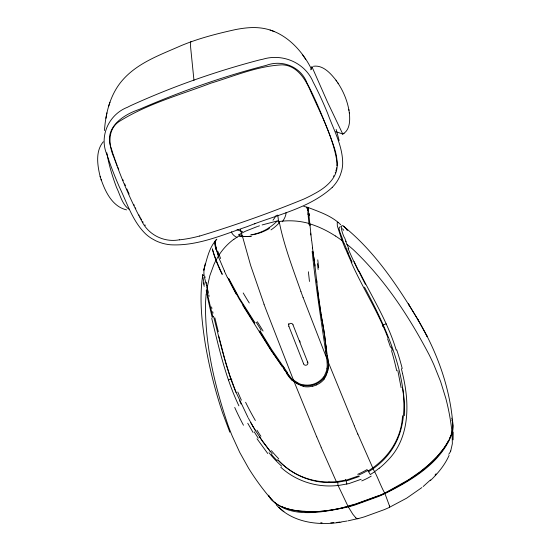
<?xml version="1.0" encoding="UTF-8"?>
<svg xmlns="http://www.w3.org/2000/svg" width="551" height="551" viewBox="0 0 551 551"><rect width="100%" height="100%" fill="white"/><g stroke="black" fill="none" stroke-linecap="round" stroke-linejoin="round"><path stroke-width="0.83" d="M327.838 370.582A27.44 26.441 -17.3 0 0 328.286 367.283L328.32 365.774A33.391 31.889 -29.2 0 0 328.313 364.08L327.611 357.392L326.571 357.916L326.722 358.949A67.167 64.309 -23.5 0 1 326.936 360.506L327.198 364.693A29.127 27.832 -27 0 1 327.163 366.27L326.963 368.33M204.152 269.783C202.678 276.023 207.603 285.432 207.782 292.051M328.231 365.96L328.031 368.109A27.715 26.662 -11.8 0 1 327.377 371.264L324.787 377.27M453.087 439.856L453.197 431.991M402.519 415.709C401.824 433.733 392.987 450.787 379.446 462.53A83.401 83.339 -71.9 0 1 372.786 467.889L368.089 471.015M104.456 130.553C105.696 112.466 110.531 93.587 122.887 79.75C138.087 62.566 160.568 54.769 180.948 45.719C198.47 38.398 217.046 33.659 235.58 29.568C243.514 28.053 251.614 27.013 259.686 27.874C283.276 30.16 301.452 48.936 311.535 69.233M336.93 165.789C337.887 155.244 333.383 145.195 329.953 135.484C323.038 117.756 315.971 100.034 307.079 83.187C301.066 66.774 282.236 59.294 266.195 65.39C222.707 76.548 180.253 91.645 139.072 109.477C122.15 115.131 102.968 128.61 111.509 148.997M202.796 274.88C199.304 296.899 201.542 319.298 204.869 341.193L205.186 343.28C209.187 366.945 214.986 390.308 222.652 413.057L229.822 432.184M215.296 242.681L216.068 248.701M206.983 288.393L209.841 275.652L213.981 264.384A88.911 77.815 -6.6 0 1 215.475 261.264L218.224 256.353L224.553 271.25M106.935 112.865L105.944 118.286M336.64 167.759L336.372 169.054M327.79 370.575L326.247 375.403L324.105 379.047M203.691 270.334C206.694 260.32 208.863 247.716 216.267 239.94M203.822 269.776L205.365 263.378M254.913 223.327L254.727 223.961M336.213 169.694L335.848 170.975M326.344 371.36L323.836 377.056M215.393 242.199L215.689 241.476M452.529 421.804L453.046 427.507A76.437 35.767 -23.3 0 1 452.171 433.327C441.31 462.854 411.769 480.19 384.956 493.6A80.708 37.764 -23.3 0 1 378.241 496.568L355.181 504.936A80.804 37.812 -23.3 0 1 348.315 506.899C323.471 512.154 287.112 520.33 269.384 496.665M109.938 102.259L108.547 106.57M450.622 435.497L450.456 435.958M307.031 207.162L306.976 207.989A64.646 56.574 -6.6 0 0 306.459 207.81M335.201 172.828L335.428 172.222M310.723 69.812L311.949 66.781L312.238 67.126M215 241.062L214.752 244.203L215.902 249.493M450.711 450.973L452.343 443.796L452.151 433.327M449.34 438.782L449.74 437.831M449.072 455.415C444.795 465.085 437.9 473.405 430.303 480.665M448.445 440.683L446.902 443.576M333.5 176.341L333.823 175.769M446.338 444.547C431.908 467.062 408.229 481.753 384.66 493.221A74.722 34.968 -23.3 0 1 378.578 495.921L354.692 504.599A74.275 34.754 -23.3 0 1 348.466 506.362M340.697 224.732C331.943 215.909 319.229 211.818 307.94 207.403L307.906 208.347A79.323 69.419 -6.6 0 1 308.45 208.512M451.228 433.52L452.061 432.452L448.741 440.676L443.796 448.569L437.177 456.552L429.064 464.452L420.447 471.511L408.759 479.659L384.66 493.221M435.076 475.024L436.027 473.846M279.212 221.626C283.717 244.796 292.898 268.736 300.942 291.582M278.007 221.419L278.778 220.565L262.138 224.939M278.489 220.896L277.766 215.014M278.902 221.97L278.448 222.459M332.191 187.457C308.636 208.85 275.893 214.973 247.268 226.606C222.466 234.884 197.361 246.214 170.631 244.789A40.74 36.414 -5.2 0 1 155.602 240.691L151.573 238.452A43.942 39.279 -5.2 0 1 145.574 233.872C132.591 221.226 127.191 203.278 119.519 187.333C114.904 176.788 110.696 166.044 107.128 155.093C98.732 136.531 108.74 114.436 127.522 107.252A120.614 107.81 -5.2 0 1 130.67 105.647C172.132 86.776 215.283 71.506 259.349 59.983A120.614 107.81 -5.2 0 1 262.855 59.226C282.58 53.165 305.096 62.704 313.126 81.996C318.512 92.231 323.32 102.761 327.687 113.465C333.644 129.871 342.86 146.029 342.681 163.929A43.942 39.279 -5.2 0 1 341.613 171.017L340.277 175.156A40.74 36.414 -5.2 0 1 332.184 187.45M103.299 141.779C95.22 151.277 97.424 165.259 100.124 176.437C104.38 189.847 111.481 206.391 126.565 209.883M430.489 479.921L423.147 486.54M379.288 468.226L381.54 466.339A81.823 81.81 7 0 0 387.236 460.884C410.33 438.231 409.634 402.795 402.54 373.585M421.901 487.552L406.638 498.18L388.916 507.595A62.58 29.286 -23.3 0 1 384.088 509.709L364.659 516.755A62.297 29.155 -23.3 0 1 359.734 518.188L348.053 520.833M233.961 239.258L239.01 235.876L239.967 236.117M372.772 467.909L357.799 433.974M384.632 492.945C380.107 484.97 376.808 474.28 372.366 467.964M374.577 471.78L370.32 474.569L368.04 470.829M342.722 133.721L344.031 133.287L342.736 134.017L335.759 131.606M368.605 471.718C435.104 430.476 392.333 338.872 364.493 287.147M342.805 134.024C350.209 129.988 350.126 119.946 349.3 112.659M292.65 379.942L293.277 379.591L266.202 310.075A199.868 24.657 70.5 0 1 264.012 304.248M316.522 384.894L316.735 384.798A19.926 19.636 23 0 0 324.208 379.129M361.132 479.287L348.852 483.62L337.859 485.596A2.617 0.647 84.8 0 0 337.302 481.278M359.362 476.436L348.101 480.369L337.667 482.235M358.295 476.002L346.923 479.907L336.427 481.726M378.468 495.707L354.327 504.475M256.849 226.716L245.223 231.317L238.569 234.836L239.52 235.077M257.503 226.489L259.487 225.814M312.734 386.237L313.202 386.106A27.798 27.44 26.4 0 0 316.522 384.908M199.676 236.048C234.843 225.387 269.584 213.058 303.608 199.166A128.411 114.78 -5.2 0 0 314.387 193.738C325.896 187.691 338.128 177.801 337.198 163.385C333.617 137.743 320.799 114.326 310.454 90.839C305.378 78.951 296.727 65.328 282.298 64.832C257.62 66.003 234.299 76.066 210.861 83.167C179.874 95.013 146.903 103.919 118.692 121.819C107.163 129.871 108.774 146.063 113.919 157.379C121.778 179.323 130.883 200.929 141.972 221.447C148.715 235.084 164.418 242.674 179.337 239.802M306.177 511.7A101.191 47.352 -23.3 0 0 344.533 507.326L348.473 506.362L344.003 507.244M216.846 239.182C213.774 240.629 215.551 244.94 215.992 247.516M347.075 521.012L341.592 521.873M313.402 66.272C323.072 64.798 330.593 73.379 336 80.219C343.059 90.006 347.943 101.494 349.424 113.506M341.227 522.114C318.54 525.84 292.188 522.782 276.12 504.661M340.015 522.079L336.881 522.424M333.796 522.685L330.765 522.851M328.906 482.008C312.169 481.96 295.412 476.043 282.973 464.7M320.716 522.706L322.087 522.796M303.787 206.418L307.072 207.162L307.63 210.558M129.595 209.655C122.239 205.027 120.235 194.958 116.564 187.505C112.335 176.251 108.816 164.68 106.818 152.813M303.553 385.852L298.78 384.192L294.53 381.526M302.878 385.018L299.138 383.634L295.081 381.106A25.394 23.603 22.3 0 1 293.222 379.646M274.515 31.648L270.086 30.043M340.511 226.757C336.213 226.551 342.853 238.073 342.722 240.029M296.404 383.413L303.463 386.513A19.678 19.237 19 0 0 312.692 386.099M335.483 235.986L342.006 240.477L345.305 248.68M346.648 229.244C337.921 219.043 342.123 233.197 344.217 237.316M191.658 41.594L191.011 41.435L190.618 42.303L190.591 46.98L193.966 80.35M338.569 222.604L337.646 222.232L337.198 222.687L337.364 225.993L342.006 240.477M345.704 241.193L346.937 244.279L350.195 246.979A176.609 154.562 -6.6 0 1 353.701 250.064C385.108 279.88 409.193 316.708 429.208 354.892A344.437 301.438 -6.6 0 1 433.981 365.01L440.621 381.561L445.862 398.525A296.7 259.659 -6.6 0 1 452.034 432.452M343.342 226.11C374.528 251.153 397.057 285.122 417.562 319.008L418.602 320.792C436.881 351.813 449.547 386.382 452.708 422.397L452.97 426.019M308.973 223.61L309.834 224.347M278.937 507.437L283.903 511.693M280.762 467.193C294.082 479.508 312.155 486.154 330.242 485.968A88.518 85.742 -83.6 0 0 337.832 485.521M355.863 517.885L352.798 514.186L348.315 506.899M282.305 464.142L277.649 459.706M275.011 502.911L275.741 503.607M292.133 379.97L291.479 379.315M278.055 460.106C291.348 474.287 310.399 482.724 329.863 482.566A85.102 82.354 -83.3 0 0 337.66 482.153M272.525 500.411L270.128 497.918M291.424 379.26L283.779 368.86M272.215 453.824L262.889 441.895L254.328 428.761M307.94 207.403L308.532 211.233M270.231 451.469L259.624 437.067M267.758 453.521L257.021 438.775M144.899 224.849L145.34 225.442M305.715 59.356L302.272 54.397M287.071 373.371L271.726 351.035L259.838 331.792M282.133 366.422L270.396 349.424L242.839 305.426M336 80.219L336.516 80.976M337.853 82.905L338.397 83.697M287.594 372.8L271.863 349.933L259.879 330.545M206.136 293.945L205.998 296.135A173.51 151.849 -6.6 0 0 205.544 302.843C204.8 344.65 214.766 386.031 228.107 425.4A347.633 304.235 -6.6 0 0 232.171 435.882L239.685 452.309L248.556 468.171A296.5 259.493 -6.6 0 0 269.563 497.202L270.803 498.965A94.435 44.032 -23 0 0 305.433 511.294M342.736 134.017L327.452 101.976L311.949 66.781M255.023 322.81L239.43 298.263L228.734 278.42M254.445 323.12L239.051 298.738L228.527 279.082M142.709 221.585L143.143 222.273M255.671 430.861L253.04 426.598M409.31 305.399L408.291 303.704L418.602 320.792M202.933 274.88L203.126 275.28M253.054 432.452L247.75 423.258M254.149 428.341L252.654 425.944M308.023 208.312L308.526 211.57M252.275 425.289L253.012 426.426M252.633 425.771L250.774 422.672M141.042 218.788L141.449 219.498M252.248 425.11L248.439 418.278M236.076 293.993L227.625 277.711M417.562 319.008L427.197 336.551L426.164 334.671M140.002 216.929L140.216 217.314M248.053 417.575L236.289 392.801M138.962 214.98L139.169 215.372M359.094 271.085C372.063 297.12 387.821 321.963 396.176 350.057M347.998 506.252L338.128 485.576M269.184 496.279L268.874 495.618M135.394 207.81L135.78 208.629M241.111 404.021L239.602 400.756M238.92 405.86C225.676 378.172 218.967 348.046 211.742 318.388M133.859 204.531L134.237 205.351M352.075 262.118L347.95 252.875M351.194 262.166C362.537 287.815 378.034 311.467 387.911 337.77M128.362 192.333L129.113 194.014M128.114 191.769L126.875 188.965M124.657 183.91L125.387 185.597M321.102 447.233L336.372 481.732A85.061 82.161 74.1 0 1 328.906 481.849M348.817 248.811L346.937 244.279M122.845 179.695L123.204 180.528M354.286 425.709L328.176 361.917M316.687 436.826L294.158 381.774M236.028 392.519C225.807 367.985 220.18 341.889 213.512 316.26M236.042 392.202L229.981 376.037L225.311 360.995M307.74 362.365L293.001 324.849M303.622 363.839L288.882 326.323M344.072 243.508L343.425 241.868A52.131 9.036 64.6 0 1 342.688 240.002M299.558 340.539L300.171 342.102M384.956 493.6L389.412 505.735M118.444 168.826L118.768 169.667M117.804 167.153L118.121 167.993M116.853 164.632L117.163 165.472M303.098 297.423L326.571 357.916C321.495 322.452 315.819 287.092 312.155 251.428M216.254 249.389L218.671 256.69L216.185 248.225A56.36 14.216 55 0 1 215.951 247.475M116.227 162.944L116.536 163.792M264.046 304.207L250.602 265.313L242.523 236.544M115.614 161.257L115.924 162.104M115.159 159.99L115.311 160.417M114.856 159.143L114.56 158.289M114.257 157.441L114.009 156.718M113.802 156.126L113.499 155.244M113.031 153.853L113.299 154.652M391.182 346.965L392.298 350.374M112.762 153.047L111.743 149.81M100.124 176.437L100.516 177.704M101.033 179.385L101.391 180.556M336.158 129.437L339.134 140.505M240.484 229.526L242.075 235.511M224.67 358.722L225.097 360.237M224.457 357.964L218.733 336.138M401.41 368.729L402.457 373.22M212.665 311.59L213.037 313.14M211.563 306.948L211.928 308.491M397.808 370.492L401.128 387.697M208.795 294.833L209.125 296.321M206.343 283.255L206.136 282.215M452.509 421.226L452.708 422.397M204.173 284.385L202.968 277.229M321.846 318.76L322.19 320.716M321.35 315.792L321.694 317.755M322.397 321.674L322.569 322.652M322.741 323.63L324.463 334.34M321.006 313.829L323.554 328.499M321.15 314.848L318.072 293.387M320.675 311.921L320.834 312.844M308.567 213.616L308.65 214.112M308.705 214.642L308.505 213.402M320.365 310.082L320.517 311.005M327.315 355.574L327.549 357.027M323.706 329.257L324.739 336.282M320.214 309.159L318.981 300.812M327.638 357.723L325.978 346.551M205.213 276.939L205.268 277.298M348.831 109.491L348.962 110.379M327.687 357.916L327.762 358.439A70.259 67.401 -9.4 0 1 327.976 360.023M313.402 254.479L314.187 260.244M313.016 251.676L313.595 255.967M313.795 257.31L314.779 264.556M326.509 350.67L325.855 345.518M313.202 253.15L312.458 247.606M314.194 260.168L314.587 263.109M324.594 335.173L325 338.348M314.587 263.047L314.972 266.002M314.779 264.494L316.866 282.236M324.794 336.647L325.255 340.408M318.74 298.945L318.857 299.882M325.978 346.579L325.758 344.747M325.069 338.865L325.372 341.434M318.623 298.084L317.899 291.837M325.855 345.553L325.248 340.346M325.669 343.969L325.731 344.485M311.556 240.381L308.698 212.748M325.545 342.936L325.365 341.379M307.658 210.792L307.713 211.267M327.969 360.023L328.176 362.159A34.658 33.184 -18.6 0 1 328.258 365.96M317.727 290.294L318.017 292.884M317.555 288.745L317.824 291.148M308.684 212.996L308.973 215.723M317.39 287.195L317.665 289.668M307.809 212.156L308.092 214.828M316.563 279.44L317.5 288.18M308.092 210.386L307.988 209.098M308.167 215.579L309.077 224.684M309.993 225.758L309.807 223.858A77.801 68.09 -6.6 0 1 312.913 224.849L317.472 226.551A110.393 96.618 -6.6 0 1 335.449 236.028M199.655 235.993A117.294 104.842 -5.2 0 1 179.344 239.871M450.746 450.987A23.9 19.891 14 0 1 448.728 454.265M452.061 420.103A61.354 28.714 -23.3 0 1 452.454 421.832M389.426 505.77A23.9 1.694 64.5 0 1 389.378 507.347M358.756 518.408A23.9 6.192 74.9 0 1 355.87 517.919M306.253 511.617A93.195 43.612 -23.3 0 1 287.746 508.787M285.755 508.118A93.195 43.612 -23.3 0 1 284.791 507.76M282.938 506.996A93.195 43.612 -23.3 0 1 282.043 506.589M354.334 504.268A75.852 36.476 -23.4 0 1 348.039 506.045M452.764 426.088A76.555 35.712 -23.2 0 1 451.758 432.521M384.763 493.166A76.141 36.58 -23.5 0 1 378.551 495.934M269.584 497.195A76.555 35.698 -23.3 0 1 268.427 495.191M343.934 507.492A102.011 47.407 -23.1 0 1 304.93 511.851M336.654 481.705A2.617 0.647 84.8 0 1 336.792 481.257M278.716 458.769A106.405 87.347 38.7 0 1 271.409 450.663M260.933 436.364A204.152 180.459 34.5 0 1 256.986 430.214M231.875 379.894A2.617 0.751 -19.4 0 1 231.31 380.266M228.396 379.914A2.617 0.751 -19.4 0 1 231.2 379.005M218.334 331.798A106.295 3.616 76.3 0 1 214.862 317.817M208.43 293.284A53.97 3.878 76.3 0 1 207.197 287.567M206.811 285.769A39.679 2.81 76.3 0 1 206.694 285.211M348.211 252.992A65.273 11.151 64.6 0 1 344.382 243.769M365.382 284.268A109.559 19.988 64.5 0 1 354.148 261.594M383.248 326.344A2.617 0.723 -23.9 0 1 382.656 326.357M382.676 325.565A2.617 0.723 -23.9 0 1 386.21 323.912M367.848 470.396A67.918 59.68 -33.6 0 1 358.832 474.996M367.2 469.48A69.502 60.92 -33.5 0 1 357.682 474.315M345.312 480.307A2.617 0.441 76.7 0 1 346.007 480.555A2.617 0.441 76.7 0 1 346.793 484.136M281.706 466.194A96.487 78.69 39.3 0 1 268.978 452.722M258.24 438.128A206.026 182.588 35.1 0 1 254.28 431.86M243.459 425.234A287.622 270.679 22.6 0 1 234.726 407.444M241.393 400.171A262.82 231.296 36.7 0 1 237.805 392.009M255.354 420.482A279.798 255.037 30.2 0 1 245.615 402.292M277.091 460.636A102.507 86.149 37.3 0 1 271.374 454.43M212.872 316.653A78.635 6.557 75.9 0 1 206.439 289.475M212.273 317.796A75.246 3.836 76.6 0 1 207.424 296.906M358.673 271.498A81.5 15.883 64.2 0 1 348.018 248.405M351.386 262.152A77.67 13.052 64.8 0 1 345.567 248.845M379.226 468.15A87.609 87.402 -26.7 0 1 374.832 471.484M396.713 349.878A287.594 278.393 -17.4 0 1 402.223 368.516M387.553 338.789A262.82 249.617 -52 0 1 390.494 347.233M391.513 350.636A279.784 268.757 -36.7 0 1 396.679 370.768M402.471 387.374A132.633 125.284 -50.1 0 1 404.53 415.668M207.383 296.087A53.364 4.263 76.3 0 1 206.198 290.618M204.201 286.355A39.259 3.933 75.8 0 1 203.539 282.863M202.644 275.824A14.009 0.716 78.2 0 1 203.023 275.348M371.222 476.14A70.631 65.328 -36 0 1 361.745 480.92M346.083 241.579A48.97 6.943 65.1 0 1 344.616 237.784M346.751 229.712A63.992 15.566 68.6 0 1 347.474 230.552M342.543 228.748A53.55 5.772 60.4 0 1 343.714 230.304M357.826 434.202A341.834 42.076 70.5 0 1 354.307 425.923M308.918 213.588A51.333 3.21 73.9 0 1 309.6 215.289M451.579 418.14A60.741 28.487 -22.7 0 1 451.682 418.416M452.034 419.531A60.741 28.487 -22.7 0 1 452.378 421.267M294.11 381.822A27.619 25.312 24.3 0 1 292.085 380.018M296.493 383.289A26.31 24.396 23.1 0 1 294.262 381.657M282.863 366.071A131.737 104.118 39.4 0 1 284.509 368.536M249.272 302.995A127.061 48.474 55.8 0 1 243.205 292.974M227.391 277.497A72.126 10.311 60.5 0 1 224.305 270.989M220.641 258.543A74.571 16.929 56.7 0 1 218.093 251.724M310.592 233.142A75.225 0.82 83.8 0 1 310.798 234.967M326.461 353.68A131.737 117.852 -64.6 0 1 326.013 350.801M308.374 271.774A127.061 19.278 84.2 0 1 309.462 281.451M312.624 247.971A72.126 7.17 80.4 0 1 311.728 240.828M321.081 447.061A346.255 43.13 70.5 0 1 316.673 436.661M242.564 231.695A28.866 13.94 0.2 0 1 236.999 229.54M242.22 235.332A29.203 15.662 -22.3 0 1 239.671 234.926M250.154 236.276A29.21 15.807 -21.7 0 1 241.531 236.11M276.265 215.289A28.866 11.413 -45.9 0 1 272.993 220.235M276.946 221.261A29.237 14.03 -28.5 0 1 269.122 227.687M269.225 227.694A28.68 16.847 -25.6 0 1 250.664 234.878M326.929 368.323A26.434 25.463 -15.7 0 1 326.302 371.353M323.637 376.918A20.408 19.843 1.4 0 1 302.94 384.708M292.87 379.949A40.202 37.234 21.1 0 1 287.305 372.951M308.925 214.966A55.679 1.109 85.6 0 1 309.001 215.689M324.608 377.146A21.427 20.752 1.3 0 1 303.615 385.507M294.482 381.581A27.082 25.318 19.4 0 1 292.602 379.99M292.147 380.397A39.947 37.558 15.3 0 1 286.672 373.592M222.17 274.556A77.161 17.322 57 0 1 212.541 249.775M257.331 321.743A156.277 47.73 56.9 0 1 263.089 331.034M222.253 273.971A78.669 18.135 56.6 0 1 212.39 248.763M218.651 255.657A63.007 55.141 -6.6 0 1 233.906 239.196M256.181 322.252A156.215 47.531 56.7 0 1 261.153 330.201M303.078 297.464A200.578 24.733 70.5 0 1 300.922 291.61M308.03 213.891A56.498 0.95 85.4 0 1 308.105 214.635M279.212 221.516A64.956 56.849 -6.6 0 1 309.021 223.479M318.664 267.634A76.017 1.605 83.2 0 1 317.762 259.831M318.134 269.473A77.636 1.136 83.5 0 1 317.486 263.66M216.212 249.355A55.52 14.154 54.8 0 1 216.026 248.659M242.378 236.716A29.203 15.945 -23.2 0 1 239.823 236.262M251.587 236.214A29.21 14.918 -20.3 0 1 242.674 236.379M237.033 237.433A28.866 15.669 -23 0 1 231.358 231.813M269.405 228.486A28.68 16.248 -22.7 0 1 251.924 234.857M279.405 222.604A29.237 15.697 -26.6 0 1 271.009 229.891M286.127 212.452A28.866 15.552 -25.2 0 1 282.298 221.778M307.761 362.358A2.225 2.114 -2.1 0 1 306.466 365.113A2.225 2.114 -2.1 0 1 303.594 363.853M288.848 326.337A2.252 2.183 11.3 0 1 290.122 323.465A2.252 2.183 11.3 0 1 293.049 324.828M288.655 324.677A2.252 2.183 11.3 0 1 288.49 323.664M307.699 361.766A2.225 2.114 -2.1 0 1 307.224 362.799"/></g></svg>
